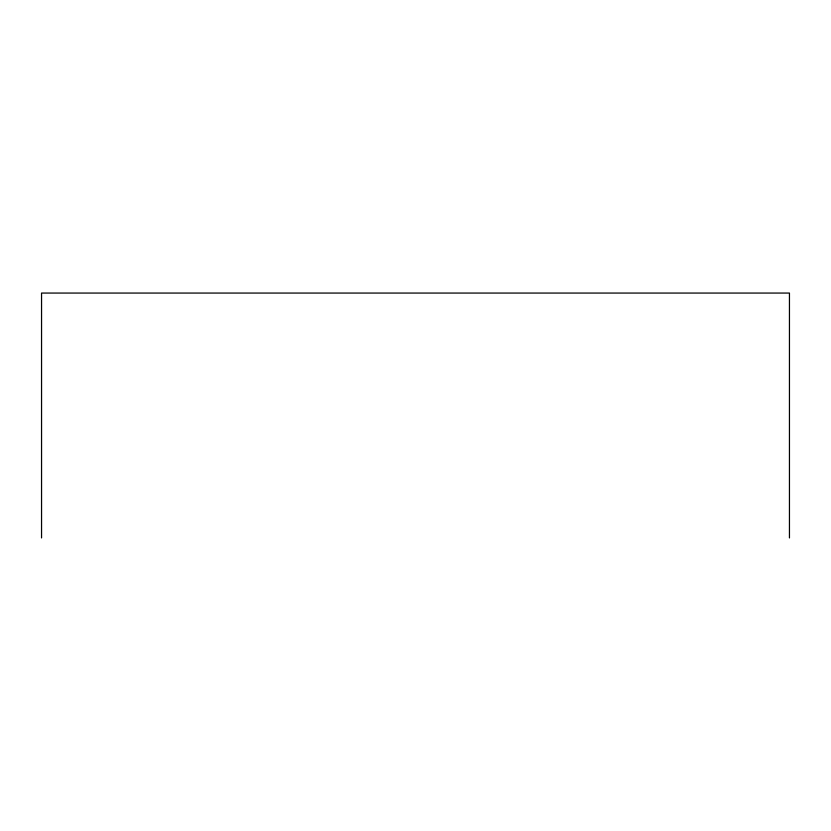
<?xml version="1.0" encoding="UTF-8"?>
<svg xmlns="http://www.w3.org/2000/svg" width="831" height="831" viewBox="0 0 831 831"><rect width="100%" height="100%" fill="white"/><g stroke="black" fill="none" stroke-linecap="round" stroke-linejoin="round"><path stroke-width="1.25" d="M789.45 537.937L789.45 293.063L41.55 293.063L41.55 537.937"/></g></svg>
